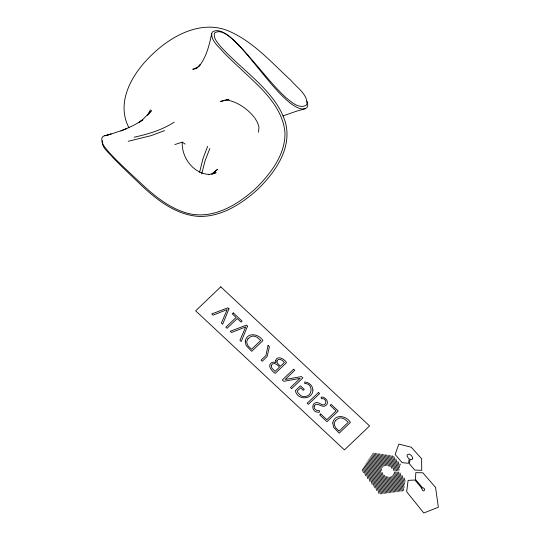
<?xml version="1.0" encoding="UTF-8"?>
<svg xmlns="http://www.w3.org/2000/svg" width="540" height="540" viewBox="0 0 540 540"><rect width="100%" height="100%" fill="white"/><g stroke="black" fill="none" stroke-linecap="round" stroke-linejoin="round"><path stroke-width="0.81" d="M128.972 127.818C115.142 101.425 133.049 72.481 152.3 54.392C172.429 34.952 202.79 18.88 230.566 31.853C254.34 42.761 271.863 62.856 290.797 80.258C296.629 87.345 307.031 93.663 307.084 103.741L306.187 105.253C298.897 109.269 291.188 101.864 285.842 97.531C274.509 87.001 264.877 74.817 254.792 63.126C246.672 53.757 238.687 44.132 229.041 36.268C224.586 33.095 218.066 28.35 212.598 31.84L211.7 33.359C211.208 41.216 218.822 46.595 223.283 52.117C235.427 64.517 248.636 75.809 260.827 88.148C272.7 100.508 283.716 115.364 284.985 133.043C285.221 154.636 271.114 172.982 256.588 187.603C238.511 204.282 214.056 219.598 188.447 213.516C171.031 208.98 156.56 197.633 143.512 185.706C132.071 174.812 120.15 164.383 109.411 152.773C106.144 148.567 101.041 144.106 101.803 138.254L102.701 136.735L104.254 135.783L111.092 134.014L107.17 135.203C119.624 131.483 132.064 127.238 142.891 119.853L138.679 122.553L143.195 119.077L151.477 110.693L147.508 115.344L150.404 109.789M258.485 132.199L259.025 127.339L257.594 122.668L254.86 118.031M102.357 140.704C101.385 147.825 108.905 152.408 112.725 157.403C122.31 167.292 132.361 176.715 142.324 186.219C158.092 200.948 176.756 215.035 199.085 216.439C221.859 216.871 242.082 203.634 258.296 188.818C275.67 171.754 292.505 147.481 285.282 121.946C279.909 104.76 267.442 91.159 254.651 79.009C243.331 68.29 231.37 58.199 220.772 46.737C217.958 43.004 213.59 39.015 214.259 33.898L215.102 32.562C221.886 29.302 228.791 35.89 233.618 40.014C242.716 48.823 250.54 58.82 258.572 68.587C268.387 80.426 277.844 92.779 289.69 102.708C294.327 105.941 301.077 111.395 306.821 107.75L307.638 106.191L307.712 104.051L306.929 101.311M211.7 33.359C209.378 44.901 206.597 56.903 199.031 66.272L200.104 64.76L195.905 68.803L197.944 67.21L192.76 69.363L195.993 68.452M199.597 172.287L202.939 158.76L207.637 146.34M201.697 173.934L205.018 160.981L209.844 148.412M212.983 173.185L217.64 169.25L211.559 174.272M174.211 122.128C162.128 130.039 148.088 134.15 134.109 137.207M120.987 131.018L126.806 128.513M212.429 174.163L216.128 172.631L208.562 174.69M164.619 130.613L151.004 135.675L128.176 141.298M283.075 115.884L296.838 111.085L305.323 108.722M174.839 144.544L182.284 142.148L185.146 144.119M104.254 135.783L106.387 135.439M228.197 99.9L226.604 99.846L220.59 101.446L228.967 99.319L226.604 99.846C237.647 101.993 247.448 108.722 254.381 117.464M209.662 174.447C193.664 174.076 181.319 157.484 182.284 142.148M400.012 463.874L400.343 464.994M404.143 478.008L405.115 481.343M397.94 461.403L399.721 467.512M402.044 475.463L404.642 484.36M395.867 458.939L399.107 470.036M399.951 472.925L404.17 487.384M393.795 456.469L398 470.867M398.345 472.048L403.704 490.401M392.256 455.821L396.63 470.813M396.981 472.014L402.523 490.988M390.839 455.605L395.267 470.765M395.618 471.974L401.22 491.164M389.421 455.389L393.896 470.711M394.254 471.94L399.917 491.333M388.004 455.173L391.878 468.43M393.485 473.938L398.615 491.508M386.593 454.957L390.062 466.837M392.627 475.619L397.312 491.683M385.175 454.741L388.469 466.02M391.52 476.483L396.016 491.852M383.758 454.525L387.011 465.649M390.305 476.942L394.713 492.028M382.347 454.309L385.641 465.608M388.996 477.09L393.41 492.203M380.93 454.093L384.365 465.865M387.592 476.908L392.108 492.372M379.512 453.877L383.204 466.506M386.073 476.341L390.805 492.548M378.101 453.654L382.185 467.654M384.419 475.295L389.502 492.716M376.684 453.438L381.632 470.374M382.286 472.642L388.199 492.892M375.266 453.222L386.903 493.067M373.856 453.006L385.601 493.236M372.701 453.688L384.298 493.412M371.756 455.092L382.995 493.58M370.811 456.496L381.692 493.756M369.873 457.9L380.389 493.931M368.928 459.304L378.898 493.432M367.99 460.708L376.677 490.469M367.045 462.119L374.463 487.505M366.107 463.523L372.242 484.542M365.162 464.927L370.022 481.579M364.223 466.331L367.808 478.615M363.278 467.735L365.587 475.652M362.333 469.139L363.373 472.689M275.562 360.774C277.189 364.669 274.313 361.139 272.052 362.394C266.578 365.135 271.917 371.452 275.272 373.376L286.51 362.651C284.715 359.053 277.067 354.794 275.562 360.774M332.755 422.969L333.619 427.275L339.194 433.141L350.433 422.415C346.511 415.651 334.571 413.451 332.755 422.969M245.234 341.145L246.098 345.445L251.674 351.317L262.913 340.591C258.991 333.828 247.05 331.628 245.234 341.145M421.875 488.308C422.692 494.188 427.214 488.531 422.354 487.58L415.456 479.405L415.82 472.649L422.84 472.79L435.571 487.418L438.358 507.222L423.785 513L406.661 491.738L408.112 480.37L414.902 480.033L421.875 488.308M312.93 389.981C312.755 400.1 297.02 400.532 295.394 390.656L300.469 385.81L304.29 389.381L303.271 390.353L300.611 387.862L297.203 391.122L297.979 392.843L300.692 395.577A6.352 6.001 2.5 0 0 304.472 396.549C312.876 396.698 313.457 383.211 304.722 383.515L304.709 382.01C308.921 382.057 312.836 385.729 312.93 389.981M412.729 458.393L411.966 459.587L410.062 459.324L409.448 463.846L414.761 470.03L421.733 470.347L421.598 458.737L411.318 447.248L398.81 444.083L395.179 454.444L402.104 462.638L408.524 463.3L409.192 458.791A6.352 6.001 2.5 0 1 407.842 457.394C405.533 455.058 408.827 452.763 410.717 455.058A6.352 6.001 2.5 0 1 412.02 456.442L412.729 458.393M271.228 365.506L271.85 368.098L275.096 371.351L279.49 367.16C277.898 364.669 272.923 361.287 271.228 365.506M276.919 361.037L277.337 363.197L280.429 366.262L284.364 362.509C282.906 360.288 278.492 357.298 276.919 361.037M314.179 406.114C313.47 408.888 316.71 411.23 319.268 410.528L319.538 412.162C309.602 413.464 311.269 398.135 320.47 403.853C326.666 408.139 328.077 397.737 321.354 398.648L321.165 397.089C325.6 396.34 330.149 402.962 325.532 405.769C321.847 408.314 316.649 401.065 314.179 406.114M268.07 345.411L265.943 355.509L261.103 360.133L262.265 361.22L267.104 356.596L269.42 346.68L268.07 345.411M228.98 308.867L222.676 324.209L221.4 323.015L227.178 309.582L213.003 315.164L211.714 313.963L227.853 307.814L228.98 308.867M247.516 326.201L241.211 341.537L239.935 340.349L245.714 326.916L231.538 332.498L230.249 331.29L246.388 325.148L247.516 326.201M247.948 338.85L247.347 339.869A6.041 5.704 2.5 0 0 246.956 343.373L248.117 345.883L251.525 349.265L260.732 340.477L257.121 337.284L254.448 336.218A6.035 5.697 2.5 0 0 250.742 336.623L247.948 338.85M335.475 420.674L334.868 421.693A6.041 5.704 2.5 0 0 334.476 425.196L335.637 427.714L339.053 431.089L348.253 422.3L344.642 419.114L341.969 418.041A6.041 5.704 2.5 0 0 338.269 418.453L335.475 420.674M220.779 286.821L195.649 310.81L344.446 449.921L369.576 425.932L220.779 286.821M233.3 312.91L232.288 313.875L236.108 317.453L225.882 327.206L227.043 328.293L237.269 318.533L241.083 322.103L242.102 321.138L233.3 312.91M293.564 369.252L282.332 379.978L283.777 381.335L300.119 378.344L290.453 387.572L291.613 388.658L302.852 377.933L301.401 376.576L285.188 379.505L294.725 370.339L293.564 369.252M318.438 392.506L307.199 403.232L308.36 404.318L319.599 393.593L318.438 392.506M320.74 413.971L319.721 414.936L326.99 421.733L338.229 411.007L331.155 404.393L330.143 405.365L336.056 410.893L326.849 419.681L320.74 413.971"/></g></svg>
